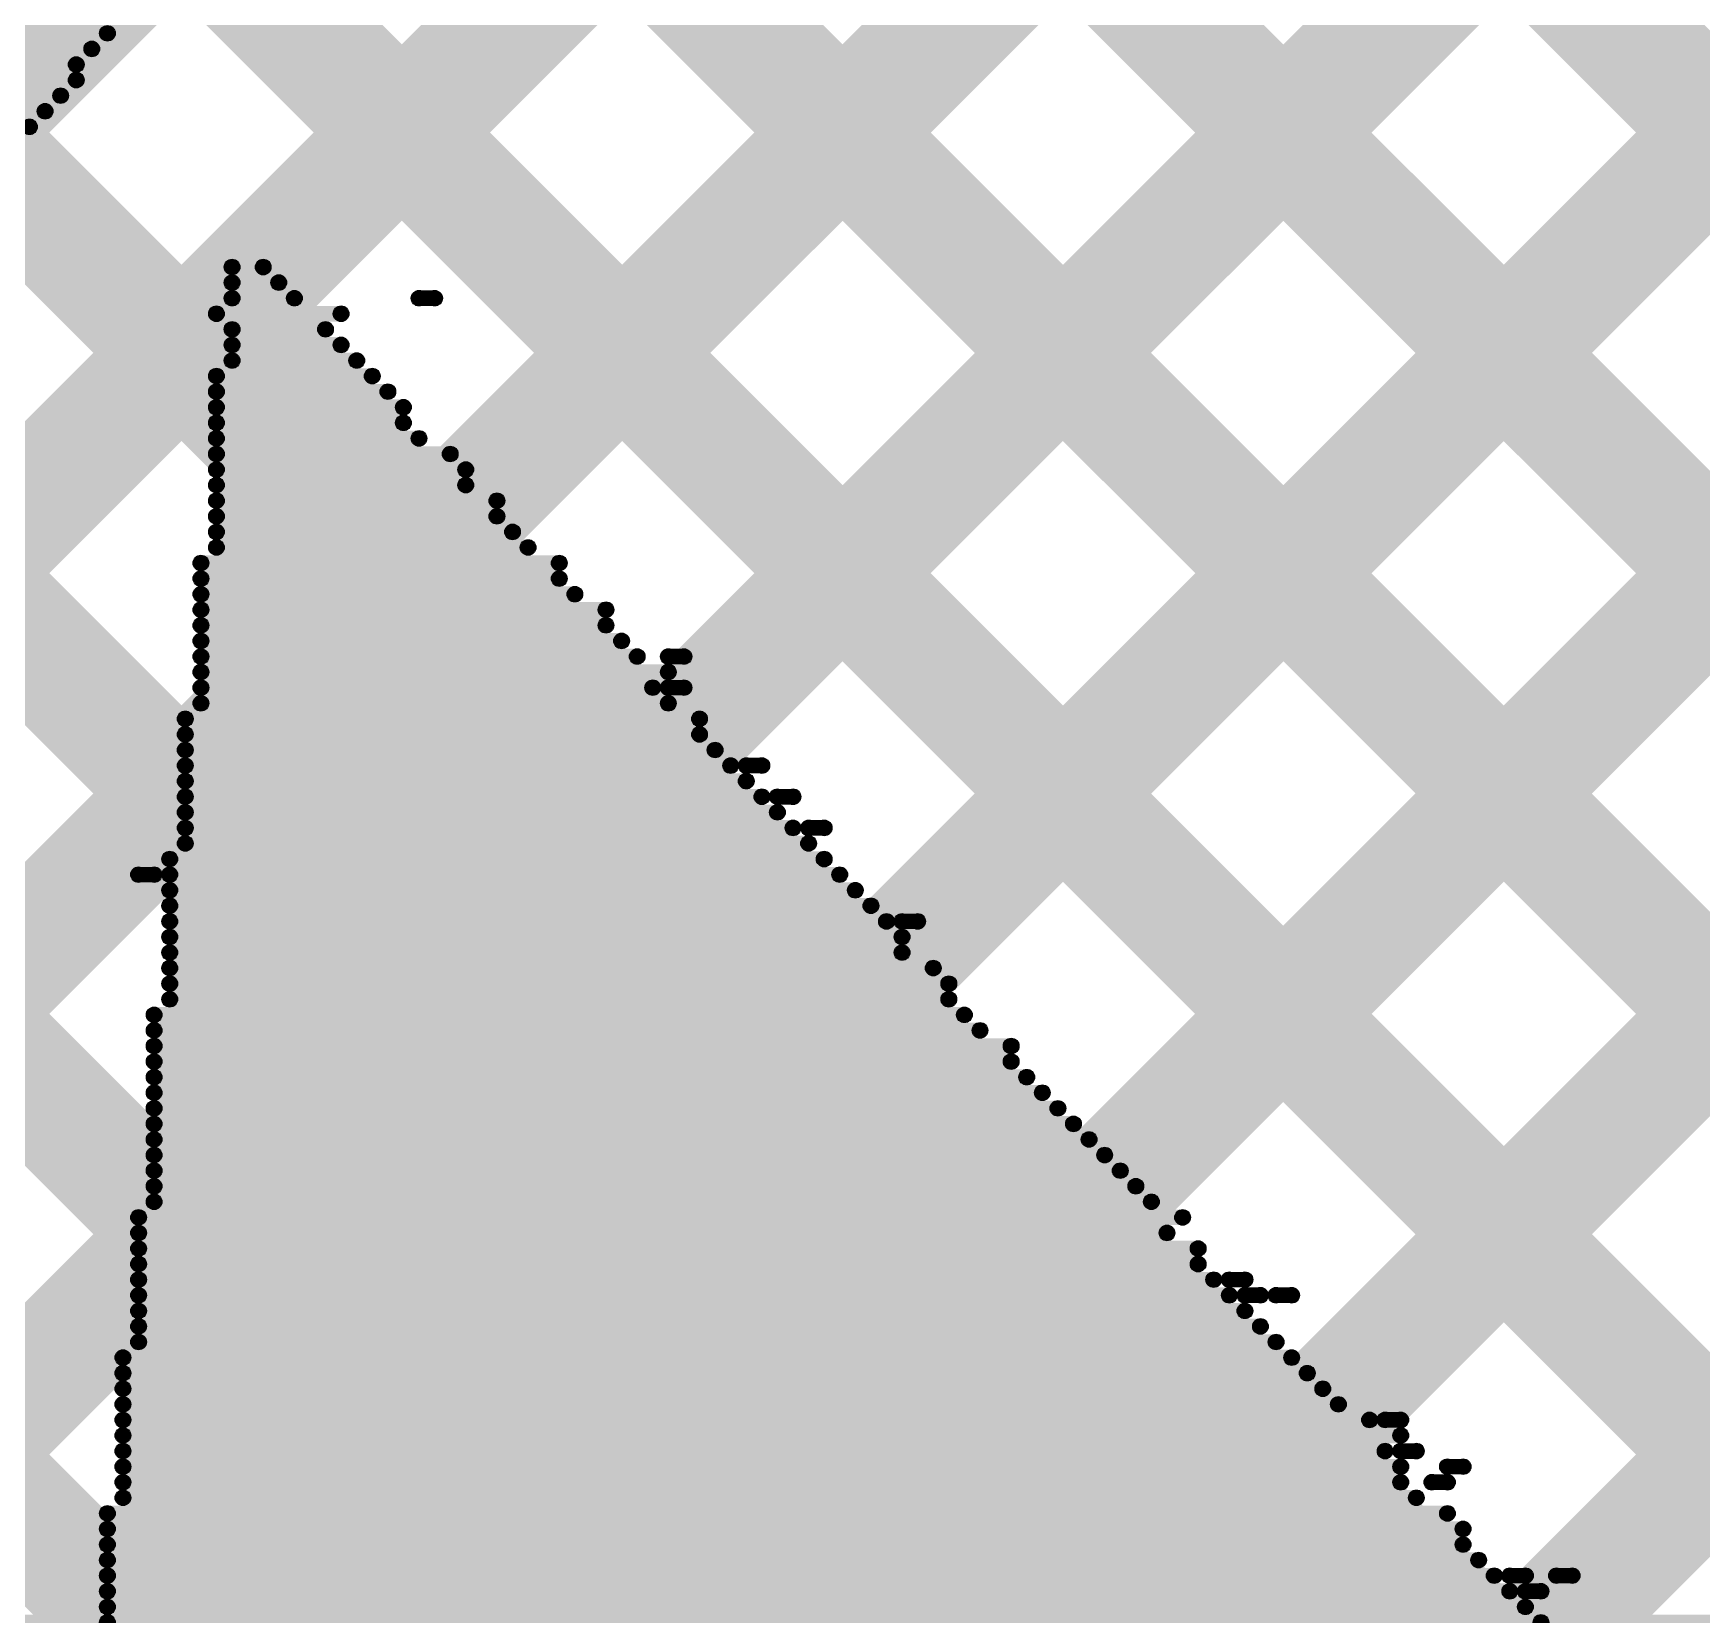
# Model space of a CAD drawing. Header units: millimetres. Extents: x 0 to 5.55, y 0 to 1.02.
# Drawn here: x 3.6632 to 3.7703, y 0.6275 to 0.729 of the extents above; entities that cross this region are included whole.
import ezdxf

# ---------------------------------------------------------------- set-up
doc = ezdxf.new("R2010")
doc.units = ezdxf.units.MM
doc.header["$MEASUREMENT"] = 0
for name, color, linetype in [('BottomLayer', 5, 'Continuous'), ('TopLayer', 1, 'Continuous'), ('TopOverlay', 2, 'Continuous')]:
    doc.layers.add(name, color=color, linetype=linetype)

msp = doc.modelspace()

# ---------------------------------------------------------------- hatches: boundary and pattern name
at = {"layer": 'BottomLayer'}
for points in [[(3.29856, 0.99217), (3.30422, 0.99783), (4.00472, 0.29733), (3.99906, 0.29167)], [(3.32685, 0.99217), (3.33251, 0.99783), (4.03301, 0.29733), (4.02735, 0.29167)], [(3.35513, 0.99217), (3.36079, 0.99783), (4.06129, 0.29733), (4.05563, 0.29167)], [(3.38342, 0.99217), (3.38907, 0.99783), (4.08957, 0.29733), (4.08392, 0.29167)], [(3.4117, 0.99217), (3.41736, 0.99783), (4.11786, 0.29733), (4.1122, 0.29167)], [(3.43452, 0.49288), (3.42886, 0.49854), (3.92815, 0.99783), (3.93381, 0.99217)], [(3.43999, 0.99217), (3.44564, 0.99783), (4.14614, 0.29733), (4.14049, 0.29167)], [(3.46269, 0.49277), (3.45703, 0.49842), (3.95644, 0.99783), (3.9621, 0.99217)], [(3.49097, 0.49277), (3.48532, 0.49842), (3.98472, 0.99783), (3.99038, 0.99217)], [(3.58783, 0.56134), (3.58217, 0.56699), (4.01301, 0.99783), (4.01866, 0.99217)], [(3.61022, 0.55544), (3.60456, 0.5611), (4.04129, 0.99783), (4.04695, 0.99217)], [(3.62612, 0.54306), (3.62046, 0.54872), (4.06958, 0.99783), (4.07523, 0.99217)], [(3.63647, 0.52512), (3.63081, 0.53078), (4.09786, 0.99783), (4.10352, 0.99217)], [(3.63858, 0.49895), (3.63292, 0.5046), (4.12614, 0.99783), (4.1318, 0.99217)], [(3.60744, 0.853), (3.6131, 0.85866), (4.17443, 0.29733), (4.16877, 0.29167)], [(3.63477, 0.85396), (3.64043, 0.85961), (4.20271, 0.29733), (4.19705, 0.29167)]]:
    msp.add_hatch(color=5, dxfattribs=at).paths.add_polyline_path(points)
at = {"layer": 'TopLayer'}
for points in [[(3.29931, 0.35767), (3.29365, 0.36333), (3.92672, 0.9964), (3.93238, 0.99074)], [(3.3, 0.99074), (3.30565, 0.9964), (3.98972, 0.31233), (3.98406, 0.30667)], [(3.3276, 0.35767), (3.32194, 0.36333), (3.95501, 0.9964), (3.96066, 0.99074)], [(3.32828, 0.99074), (3.33394, 0.9964), (4.01801, 0.31233), (4.01235, 0.30667)], [(3.35588, 0.35767), (3.35022, 0.36333), (3.98329, 0.9964), (3.98895, 0.99074)], [(3.35656, 0.99074), (3.36222, 0.9964), (4.04629, 0.31233), (4.04063, 0.30667)], [(3.38485, 0.99074), (3.39051, 0.9964), (4.07457, 0.31233), (4.06892, 0.30667)], [(3.41313, 0.99074), (3.41879, 0.9964), (4.10286, 0.31233), (4.0972, 0.30667)], [(3.44142, 0.99074), (3.44707, 0.9964), (4.13114, 0.31233), (4.12549, 0.30667)], [(3.58783, 0.56134), (3.58217, 0.56699), (4.01157, 0.9964), (4.01723, 0.99074)], [(3.61022, 0.55544), (3.60456, 0.5611), (4.03986, 0.9964), (4.04552, 0.99074)], [(3.62612, 0.54306), (3.62046, 0.54872), (4.06814, 0.9964), (4.0738, 0.99074)], [(3.63647, 0.52512), (3.63081, 0.53078), (4.09643, 0.9964), (4.10208, 0.99074)], [(3.63858, 0.49895), (3.63292, 0.5046), (4.12471, 0.9964), (4.13037, 0.99074)], [(3.60744, 0.853), (3.6131, 0.85866), (4.15943, 0.31233), (4.15377, 0.30667)], [(3.63477, 0.85396), (3.64043, 0.85961), (4.18771, 0.31233), (4.18205, 0.30667)], [(3.315, 0.6025), (3.315, 0.6275), (4.657, 0.6275), (4.657, 0.6025)]]:
    msp.add_hatch(color=1, dxfattribs=at).paths.add_polyline_path(points)
at = {"layer": 'TopOverlay'}
for points in [[(3.641, 0.7285), (3.641, 0.7295), (3.668, 0.7295), (3.668, 0.7285)], [(3.64, 0.7275), (3.64, 0.7285), (3.667, 0.7285), (3.667, 0.7275)], [(3.639, 0.7265), (3.639, 0.7275), (3.666, 0.7275), (3.666, 0.7265)], [(3.639, 0.7255), (3.639, 0.7265), (3.666, 0.7265), (3.666, 0.7255)], [(3.638, 0.7245), (3.638, 0.7255), (3.665, 0.7255), (3.665, 0.7245)], [(3.637, 0.7235), (3.637, 0.7245), (3.664, 0.7245), (3.664, 0.7235)], [(3.676, 0.7135), (3.676, 0.7145), (3.678, 0.7145), (3.678, 0.7135)], [(3.676, 0.7125), (3.676, 0.7135), (3.679, 0.7135), (3.679, 0.7125)], [(3.676, 0.7115), (3.676, 0.7125), (3.68, 0.7125), (3.68, 0.7115)], [(3.688, 0.7115), (3.688, 0.7125), (3.689, 0.7125), (3.689, 0.7115)], [(3.675, 0.7105), (3.675, 0.7115), (3.683, 0.7115), (3.683, 0.7105)], [(3.676, 0.7095), (3.676, 0.7105), (3.682, 0.7105), (3.682, 0.7095)], [(3.676, 0.7085), (3.676, 0.7095), (3.683, 0.7095), (3.683, 0.7085)], [(3.676, 0.7075), (3.676, 0.7085), (3.684, 0.7085), (3.684, 0.7075)], [(3.675, 0.7065), (3.675, 0.7075), (3.685, 0.7075), (3.685, 0.7065)], [(3.675, 0.7055), (3.675, 0.7065), (3.686, 0.7065), (3.686, 0.7055)], [(3.675, 0.7045), (3.675, 0.7055), (3.687, 0.7055), (3.687, 0.7045)], [(3.675, 0.7035), (3.675, 0.7045), (3.687, 0.7045), (3.687, 0.7035)], [(3.675, 0.7025), (3.675, 0.7035), (3.688, 0.7035), (3.688, 0.7025)], [(3.675, 0.7015), (3.675, 0.7025), (3.69, 0.7025), (3.69, 0.7015)], [(3.675, 0.7005), (3.675, 0.7015), (3.691, 0.7015), (3.691, 0.7005)], [(3.675, 0.6995), (3.675, 0.7005), (3.691, 0.7005), (3.691, 0.6995)], [(3.675, 0.6985), (3.675, 0.6995), (3.693, 0.6995), (3.693, 0.6985)], [(3.675, 0.6975), (3.675, 0.6985), (3.693, 0.6985), (3.693, 0.6975)], [(3.675, 0.6965), (3.675, 0.6975), (3.694, 0.6975), (3.694, 0.6965)], [(3.675, 0.6955), (3.675, 0.6965), (3.695, 0.6965), (3.695, 0.6955)], [(3.674, 0.6945), (3.674, 0.6955), (3.697, 0.6955), (3.697, 0.6945)], [(3.674, 0.6935), (3.674, 0.6945), (3.697, 0.6945), (3.697, 0.6935)], [(3.674, 0.6925), (3.674, 0.6935), (3.698, 0.6935), (3.698, 0.6925)], [(3.674, 0.6915), (3.674, 0.6925), (3.7, 0.6925), (3.7, 0.6915)], [(3.674, 0.6905), (3.674, 0.6915), (3.7, 0.6915), (3.7, 0.6905)], [(3.674, 0.6895), (3.674, 0.6905), (3.701, 0.6905), (3.701, 0.6895)], [(3.674, 0.6885), (3.674, 0.6895), (3.702, 0.6895), (3.702, 0.6885)], [(3.704, 0.6885), (3.704, 0.6895), (3.705, 0.6895), (3.705, 0.6885)], [(3.674, 0.6875), (3.674, 0.6885), (3.704, 0.6885), (3.704, 0.6875)], [(3.674, 0.6865), (3.674, 0.6875), (3.703, 0.6875), (3.703, 0.6865)], [(3.704, 0.6865), (3.704, 0.6875), (3.705, 0.6875), (3.705, 0.6865)], [(3.674, 0.6855), (3.674, 0.6865), (3.704, 0.6865), (3.704, 0.6855)], [(3.673, 0.6845), (3.673, 0.6855), (3.706, 0.6855), (3.706, 0.6845)], [(3.673, 0.6835), (3.673, 0.6845), (3.706, 0.6845), (3.706, 0.6835)], [(3.673, 0.6825), (3.673, 0.6835), (3.707, 0.6835), (3.707, 0.6825)], [(3.673, 0.6815), (3.673, 0.6825), (3.708, 0.6825), (3.708, 0.6815)], [(3.709, 0.6815), (3.709, 0.6825), (3.71, 0.6825), (3.71, 0.6815)], [(3.673, 0.6805), (3.673, 0.6815), (3.709, 0.6815), (3.709, 0.6805)], [(3.673, 0.6795), (3.673, 0.6805), (3.71, 0.6805), (3.71, 0.6795)], [(3.711, 0.6795), (3.711, 0.6805), (3.712, 0.6805), (3.712, 0.6795)], [(3.673, 0.6785), (3.673, 0.6795), (3.711, 0.6795), (3.711, 0.6785)], [(3.673, 0.6775), (3.673, 0.6785), (3.712, 0.6785), (3.712, 0.6775)], [(3.713, 0.6775), (3.713, 0.6785), (3.714, 0.6785), (3.714, 0.6775)], [(3.673, 0.6765), (3.673, 0.6775), (3.713, 0.6775), (3.713, 0.6765)], [(3.672, 0.6755), (3.672, 0.6765), (3.714, 0.6765), (3.714, 0.6755)], [(3.67, 0.6745), (3.67, 0.6755), (3.671, 0.6755), (3.671, 0.6745)], [(3.672, 0.6745), (3.672, 0.6755), (3.715, 0.6755), (3.715, 0.6745)], [(3.672, 0.6735), (3.672, 0.6745), (3.716, 0.6745), (3.716, 0.6735)], [(3.672, 0.6725), (3.672, 0.6735), (3.717, 0.6735), (3.717, 0.6725)], [(3.672, 0.6715), (3.672, 0.6725), (3.718, 0.6725), (3.718, 0.6715)], [(3.719, 0.6715), (3.719, 0.6725), (3.72, 0.6725), (3.72, 0.6715)], [(3.672, 0.6705), (3.672, 0.6715), (3.719, 0.6715), (3.719, 0.6705)], [(3.672, 0.6695), (3.672, 0.6705), (3.719, 0.6705), (3.719, 0.6695)], [(3.672, 0.6685), (3.672, 0.6695), (3.721, 0.6695), (3.721, 0.6685)], [(3.672, 0.6675), (3.672, 0.6685), (3.722, 0.6685), (3.722, 0.6675)], [(3.672, 0.6665), (3.672, 0.6675), (3.722, 0.6675), (3.722, 0.6665)], [(3.671, 0.6655), (3.671, 0.6665), (3.723, 0.6665), (3.723, 0.6655)], [(3.671, 0.6645), (3.671, 0.6655), (3.724, 0.6655), (3.724, 0.6645)], [(3.671, 0.6635), (3.671, 0.6645), (3.726, 0.6645), (3.726, 0.6635)], [(3.671, 0.6625), (3.671, 0.6635), (3.726, 0.6635), (3.726, 0.6625)], [(3.671, 0.6615), (3.671, 0.6625), (3.727, 0.6625), (3.727, 0.6615)], [(3.671, 0.6605), (3.671, 0.6615), (3.728, 0.6615), (3.728, 0.6605)], [(3.671, 0.6595), (3.671, 0.6605), (3.729, 0.6605), (3.729, 0.6595)], [(3.671, 0.6585), (3.671, 0.6595), (3.73, 0.6595), (3.73, 0.6585)], [(3.671, 0.6575), (3.671, 0.6585), (3.731, 0.6585), (3.731, 0.6575)], [(3.671, 0.6565), (3.671, 0.6575), (3.732, 0.6575), (3.732, 0.6565)], [(3.671, 0.6555), (3.671, 0.6565), (3.733, 0.6565), (3.733, 0.6555)], [(3.671, 0.6545), (3.671, 0.6555), (3.734, 0.6555), (3.734, 0.6545)], [(3.671, 0.6535), (3.671, 0.6545), (3.735, 0.6545), (3.735, 0.6535)], [(3.67, 0.6525), (3.67, 0.6535), (3.737, 0.6535), (3.737, 0.6525)], [(3.67, 0.6515), (3.67, 0.6525), (3.736, 0.6525), (3.736, 0.6515)], [(3.67, 0.6505), (3.67, 0.6515), (3.738, 0.6515), (3.738, 0.6505)], [(3.67, 0.6495), (3.67, 0.6505), (3.738, 0.6505), (3.738, 0.6495)], [(3.67, 0.6485), (3.67, 0.6495), (3.739, 0.6495), (3.739, 0.6485)], [(3.74, 0.6485), (3.74, 0.6495), (3.741, 0.6495), (3.741, 0.6485)], [(3.67, 0.6475), (3.67, 0.6485), (3.74, 0.6485), (3.74, 0.6475)], [(3.741, 0.6475), (3.741, 0.6485), (3.742, 0.6485), (3.742, 0.6475)], [(3.743, 0.6475), (3.743, 0.6485), (3.744, 0.6485), (3.744, 0.6475)], [(3.67, 0.6465), (3.67, 0.6475), (3.741, 0.6475), (3.741, 0.6465)], [(3.67, 0.6455), (3.67, 0.6465), (3.742, 0.6465), (3.742, 0.6455)], [(3.67, 0.6445), (3.67, 0.6455), (3.743, 0.6455), (3.743, 0.6445)], [(3.669, 0.6435), (3.669, 0.6445), (3.744, 0.6445), (3.744, 0.6435)], [(3.669, 0.6425), (3.669, 0.6435), (3.745, 0.6435), (3.745, 0.6425)], [(3.669, 0.6415), (3.669, 0.6425), (3.746, 0.6425), (3.746, 0.6415)], [(3.669, 0.6405), (3.669, 0.6415), (3.747, 0.6415), (3.747, 0.6405)], [(3.669, 0.6395), (3.669, 0.6405), (3.749, 0.6405), (3.749, 0.6395)], [(3.75, 0.6395), (3.75, 0.6405), (3.751, 0.6405), (3.751, 0.6395)], [(3.669, 0.6385), (3.669, 0.6395), (3.751, 0.6395), (3.751, 0.6385)], [(3.669, 0.6375), (3.669, 0.6385), (3.75, 0.6385), (3.75, 0.6375)], [(3.751, 0.6375), (3.751, 0.6385), (3.752, 0.6385), (3.752, 0.6375)], [(3.669, 0.6365), (3.669, 0.6375), (3.751, 0.6375), (3.751, 0.6365)], [(3.754, 0.6365), (3.754, 0.6375), (3.755, 0.6375), (3.755, 0.6365)], [(3.669, 0.6355), (3.669, 0.6365), (3.751, 0.6365), (3.751, 0.6355)], [(3.753, 0.6355), (3.753, 0.6365), (3.754, 0.6365), (3.754, 0.6355)], [(3.669, 0.6345), (3.669, 0.6355), (3.752, 0.6355), (3.752, 0.6345)], [(3.668, 0.6335), (3.668, 0.6345), (3.754, 0.6345), (3.754, 0.6335)], [(3.668, 0.6325), (3.668, 0.6335), (3.755, 0.6335), (3.755, 0.6325)], [(3.668, 0.6315), (3.668, 0.6325), (3.755, 0.6325), (3.755, 0.6315)], [(3.668, 0.6305), (3.668, 0.6315), (3.756, 0.6315), (3.756, 0.6305)], [(3.668, 0.6295), (3.668, 0.6305), (3.757, 0.6305), (3.757, 0.6295)], [(3.758, 0.6295), (3.758, 0.6305), (3.759, 0.6305), (3.759, 0.6295)], [(3.761, 0.6295), (3.761, 0.6305), (3.762, 0.6305), (3.762, 0.6295)], [(3.668, 0.6285), (3.668, 0.6295), (3.758, 0.6295), (3.758, 0.6285)], [(3.668, 0.6275), (3.668, 0.6285), (3.759, 0.6285), (3.759, 0.6275)], [(3.759, 0.6285), (3.759, 0.6295), (3.76, 0.6295), (3.76, 0.6285)], [(3.668, 0.6265), (3.668, 0.6275), (3.76, 0.6275), (3.76, 0.6265)]]:
    msp.add_hatch(color=2, dxfattribs=at).paths.add_polyline_path(points)
h = msp.add_hatch(color=2, dxfattribs=at)
edge = h.paths.add_edge_path()
edge.add_arc((3.668, 0.729), 0.0005, 0, 360)
h = msp.add_hatch(color=2, dxfattribs=at)
edge = h.paths.add_edge_path()
edge.add_arc((3.667, 0.728), 0.0005, 0, 360)
h = msp.add_hatch(color=2, dxfattribs=at)
edge = h.paths.add_edge_path()
edge.add_arc((3.666, 0.727), 0.0005, 0, 360)
h = msp.add_hatch(color=2, dxfattribs=at)
edge = h.paths.add_edge_path()
edge.add_arc((3.666, 0.726), 0.0005, 0, 360)
h = msp.add_hatch(color=2, dxfattribs=at)
edge = h.paths.add_edge_path()
edge.add_arc((3.665, 0.725), 0.0005, 0, 360)
h = msp.add_hatch(color=2, dxfattribs=at)
edge = h.paths.add_edge_path()
edge.add_arc((3.664, 0.724), 0.0005, 0, 360)
h = msp.add_hatch(color=2, dxfattribs=at)
edge = h.paths.add_edge_path()
edge.add_arc((3.663, 0.723), 0.0005, 0, 360)
h = msp.add_hatch(color=2, dxfattribs=at)
edge = h.paths.add_edge_path()
edge.add_arc((3.676, 0.714), 0.0005, 0, 360)
h = msp.add_hatch(color=2, dxfattribs=at)
edge = h.paths.add_edge_path()
edge.add_arc((3.678, 0.714), 0.0005, 0, 360)
h = msp.add_hatch(color=2, dxfattribs=at)
edge = h.paths.add_edge_path()
edge.add_arc((3.676, 0.713), 0.0005, 0, 360)
h = msp.add_hatch(color=2, dxfattribs=at)
edge = h.paths.add_edge_path()
edge.add_arc((3.679, 0.713), 0.0005, 0, 360)
h = msp.add_hatch(color=2, dxfattribs=at)
edge = h.paths.add_edge_path()
edge.add_arc((3.676, 0.712), 0.0005, 0, 360)
h = msp.add_hatch(color=2, dxfattribs=at)
edge = h.paths.add_edge_path()
edge.add_arc((3.68, 0.712), 0.0005, 0, 360)
h = msp.add_hatch(color=2, dxfattribs=at)
edge = h.paths.add_edge_path()
edge.add_arc((3.688, 0.712), 0.0005, 0, 360)
h = msp.add_hatch(color=2, dxfattribs=at)
edge = h.paths.add_edge_path()
edge.add_arc((3.689, 0.712), 0.0005, 0, 360)
h = msp.add_hatch(color=2, dxfattribs=at)
edge = h.paths.add_edge_path()
edge.add_arc((3.675, 0.711), 0.0005, 0, 360)
h = msp.add_hatch(color=2, dxfattribs=at)
edge = h.paths.add_edge_path()
edge.add_arc((3.683, 0.711), 0.0005, 0, 360)
h = msp.add_hatch(color=2, dxfattribs=at)
edge = h.paths.add_edge_path()
edge.add_arc((3.676, 0.71), 0.0005, 0, 360)
h = msp.add_hatch(color=2, dxfattribs=at)
edge = h.paths.add_edge_path()
edge.add_arc((3.682, 0.71), 0.0005, 0, 360)
h = msp.add_hatch(color=2, dxfattribs=at)
edge = h.paths.add_edge_path()
edge.add_arc((3.676, 0.709), 0.0005, 0, 360)
h = msp.add_hatch(color=2, dxfattribs=at)
edge = h.paths.add_edge_path()
edge.add_arc((3.683, 0.709), 0.0005, 0, 360)
h = msp.add_hatch(color=2, dxfattribs=at)
edge = h.paths.add_edge_path()
edge.add_arc((3.676, 0.708), 0.0005, 0, 360)
h = msp.add_hatch(color=2, dxfattribs=at)
edge = h.paths.add_edge_path()
edge.add_arc((3.684, 0.708), 0.0005, 0, 360)
h = msp.add_hatch(color=2, dxfattribs=at)
edge = h.paths.add_edge_path()
edge.add_arc((3.675, 0.707), 0.0005, 0, 360)
h = msp.add_hatch(color=2, dxfattribs=at)
edge = h.paths.add_edge_path()
edge.add_arc((3.685, 0.707), 0.0005, 0, 360)
h = msp.add_hatch(color=2, dxfattribs=at)
edge = h.paths.add_edge_path()
edge.add_arc((3.675, 0.706), 0.0005, 0, 360)
h = msp.add_hatch(color=2, dxfattribs=at)
edge = h.paths.add_edge_path()
edge.add_arc((3.686, 0.706), 0.0005, 0, 360)
h = msp.add_hatch(color=2, dxfattribs=at)
edge = h.paths.add_edge_path()
edge.add_arc((3.675, 0.705), 0.0005, 0, 360)
h = msp.add_hatch(color=2, dxfattribs=at)
edge = h.paths.add_edge_path()
edge.add_arc((3.675, 0.704), 0.0005, 0, 360)
h = msp.add_hatch(color=2, dxfattribs=at)
edge = h.paths.add_edge_path()
edge.add_arc((3.687, 0.705), 0.0005, 0, 360)
h = msp.add_hatch(color=2, dxfattribs=at)
edge = h.paths.add_edge_path()
edge.add_arc((3.687, 0.704), 0.0005, 0, 360)
h = msp.add_hatch(color=2, dxfattribs=at)
edge = h.paths.add_edge_path()
edge.add_arc((3.675, 0.703), 0.0005, 0, 360)
h = msp.add_hatch(color=2, dxfattribs=at)
edge = h.paths.add_edge_path()
edge.add_arc((3.688, 0.703), 0.0005, 0, 360)
h = msp.add_hatch(color=2, dxfattribs=at)
edge = h.paths.add_edge_path()
edge.add_arc((3.675, 0.702), 0.0005, 0, 360)
h = msp.add_hatch(color=2, dxfattribs=at)
edge = h.paths.add_edge_path()
edge.add_arc((3.69, 0.702), 0.0005, 0, 360)
h = msp.add_hatch(color=2, dxfattribs=at)
edge = h.paths.add_edge_path()
edge.add_arc((3.675, 0.701), 0.0005, 0, 360)
h = msp.add_hatch(color=2, dxfattribs=at)
edge = h.paths.add_edge_path()
edge.add_arc((3.691, 0.701), 0.0005, 0, 360)
h = msp.add_hatch(color=2, dxfattribs=at)
edge = h.paths.add_edge_path()
edge.add_arc((3.675, 0.7), 0.0005, 0, 360)
h = msp.add_hatch(color=2, dxfattribs=at)
edge = h.paths.add_edge_path()
edge.add_arc((3.691, 0.7), 0.0005, 0, 360)
h = msp.add_hatch(color=2, dxfattribs=at)
edge = h.paths.add_edge_path()
edge.add_arc((3.675, 0.699), 0.0005, 0, 360)
h = msp.add_hatch(color=2, dxfattribs=at)
edge = h.paths.add_edge_path()
edge.add_arc((3.693, 0.699), 0.0005, 0, 360)
h = msp.add_hatch(color=2, dxfattribs=at)
edge = h.paths.add_edge_path()
edge.add_arc((3.675, 0.698), 0.0005, 0, 360)
h = msp.add_hatch(color=2, dxfattribs=at)
edge = h.paths.add_edge_path()
edge.add_arc((3.693, 0.698), 0.0005, 0, 360)
h = msp.add_hatch(color=2, dxfattribs=at)
edge = h.paths.add_edge_path()
edge.add_arc((3.675, 0.697), 0.0005, 0, 360)
h = msp.add_hatch(color=2, dxfattribs=at)
edge = h.paths.add_edge_path()
edge.add_arc((3.694, 0.697), 0.0005, 0, 360)
h = msp.add_hatch(color=2, dxfattribs=at)
edge = h.paths.add_edge_path()
edge.add_arc((3.675, 0.696), 0.0005, 0, 360)
h = msp.add_hatch(color=2, dxfattribs=at)
edge = h.paths.add_edge_path()
edge.add_arc((3.695, 0.696), 0.0005, 0, 360)
h = msp.add_hatch(color=2, dxfattribs=at)
edge = h.paths.add_edge_path()
edge.add_arc((3.674, 0.695), 0.0005, 0, 360)
h = msp.add_hatch(color=2, dxfattribs=at)
edge = h.paths.add_edge_path()
edge.add_arc((3.697, 0.695), 0.0005, 0, 360)
h = msp.add_hatch(color=2, dxfattribs=at)
edge = h.paths.add_edge_path()
edge.add_arc((3.674, 0.694), 0.0005, 0, 360)
h = msp.add_hatch(color=2, dxfattribs=at)
edge = h.paths.add_edge_path()
edge.add_arc((3.697, 0.694), 0.0005, 0, 360)
h = msp.add_hatch(color=2, dxfattribs=at)
edge = h.paths.add_edge_path()
edge.add_arc((3.674, 0.693), 0.0005, 0, 360)
h = msp.add_hatch(color=2, dxfattribs=at)
edge = h.paths.add_edge_path()
edge.add_arc((3.698, 0.693), 0.0005, 0, 360)
h = msp.add_hatch(color=2, dxfattribs=at)
edge = h.paths.add_edge_path()
edge.add_arc((3.674, 0.692), 0.0005, 0, 360)
h = msp.add_hatch(color=2, dxfattribs=at)
edge = h.paths.add_edge_path()
edge.add_arc((3.7, 0.692), 0.0005, 0, 360)
h = msp.add_hatch(color=2, dxfattribs=at)
edge = h.paths.add_edge_path()
edge.add_arc((3.674, 0.691), 0.0005, 0, 360)
h = msp.add_hatch(color=2, dxfattribs=at)
edge = h.paths.add_edge_path()
edge.add_arc((3.7, 0.691), 0.0005, 0, 360)
h = msp.add_hatch(color=2, dxfattribs=at)
edge = h.paths.add_edge_path()
edge.add_arc((3.674, 0.69), 0.0005, 0, 360)
h = msp.add_hatch(color=2, dxfattribs=at)
edge = h.paths.add_edge_path()
edge.add_arc((3.674, 0.689), 0.0005, 0, 360)
h = msp.add_hatch(color=2, dxfattribs=at)
edge = h.paths.add_edge_path()
edge.add_arc((3.701, 0.69), 0.0005, 0, 360)
h = msp.add_hatch(color=2, dxfattribs=at)
edge = h.paths.add_edge_path()
edge.add_arc((3.702, 0.689), 0.0005, 0, 360)
h = msp.add_hatch(color=2, dxfattribs=at)
edge = h.paths.add_edge_path()
edge.add_arc((3.704, 0.689), 0.0005, 0, 360)
h = msp.add_hatch(color=2, dxfattribs=at)
edge = h.paths.add_edge_path()
edge.add_arc((3.705, 0.689), 0.0005, 0, 360)
h = msp.add_hatch(color=2, dxfattribs=at)
edge = h.paths.add_edge_path()
edge.add_arc((3.674, 0.688), 0.0005, 0, 360)
h = msp.add_hatch(color=2, dxfattribs=at)
edge = h.paths.add_edge_path()
edge.add_arc((3.704, 0.688), 0.0005, 0, 360)
h = msp.add_hatch(color=2, dxfattribs=at)
edge = h.paths.add_edge_path()
edge.add_arc((3.674, 0.687), 0.0005, 0, 360)
h = msp.add_hatch(color=2, dxfattribs=at)
edge = h.paths.add_edge_path()
edge.add_arc((3.703, 0.687), 0.0005, 0, 360)
h = msp.add_hatch(color=2, dxfattribs=at)
edge = h.paths.add_edge_path()
edge.add_arc((3.704, 0.687), 0.0005, 0, 360)
h = msp.add_hatch(color=2, dxfattribs=at)
edge = h.paths.add_edge_path()
edge.add_arc((3.705, 0.687), 0.0005, 0, 360)
h = msp.add_hatch(color=2, dxfattribs=at)
edge = h.paths.add_edge_path()
edge.add_arc((3.674, 0.686), 0.0005, 0, 360)
h = msp.add_hatch(color=2, dxfattribs=at)
edge = h.paths.add_edge_path()
edge.add_arc((3.704, 0.686), 0.0005, 0, 360)
h = msp.add_hatch(color=2, dxfattribs=at)
edge = h.paths.add_edge_path()
edge.add_arc((3.673, 0.685), 0.0005, 0, 360)
h = msp.add_hatch(color=2, dxfattribs=at)
edge = h.paths.add_edge_path()
edge.add_arc((3.706, 0.685), 0.0005, 0, 360)
h = msp.add_hatch(color=2, dxfattribs=at)
edge = h.paths.add_edge_path()
edge.add_arc((3.673, 0.684), 0.0005, 0, 360)
h = msp.add_hatch(color=2, dxfattribs=at)
edge = h.paths.add_edge_path()
edge.add_arc((3.706, 0.684), 0.0005, 0, 360)
h = msp.add_hatch(color=2, dxfattribs=at)
edge = h.paths.add_edge_path()
edge.add_arc((3.673, 0.683), 0.0005, 0, 360)
h = msp.add_hatch(color=2, dxfattribs=at)
edge = h.paths.add_edge_path()
edge.add_arc((3.707, 0.683), 0.0005, 0, 360)
h = msp.add_hatch(color=2, dxfattribs=at)
edge = h.paths.add_edge_path()
edge.add_arc((3.673, 0.682), 0.0005, 0, 360)
h = msp.add_hatch(color=2, dxfattribs=at)
edge = h.paths.add_edge_path()
edge.add_arc((3.708, 0.682), 0.0005, 0, 360)
h = msp.add_hatch(color=2, dxfattribs=at)
edge = h.paths.add_edge_path()
edge.add_arc((3.709, 0.682), 0.0005, 0, 360)
h = msp.add_hatch(color=2, dxfattribs=at)
edge = h.paths.add_edge_path()
edge.add_arc((3.71, 0.682), 0.0005, 0, 360)
h = msp.add_hatch(color=2, dxfattribs=at)
edge = h.paths.add_edge_path()
edge.add_arc((3.673, 0.681), 0.0005, 0, 360)
h = msp.add_hatch(color=2, dxfattribs=at)
edge = h.paths.add_edge_path()
edge.add_arc((3.709, 0.681), 0.0005, 0, 360)
h = msp.add_hatch(color=2, dxfattribs=at)
edge = h.paths.add_edge_path()
edge.add_arc((3.673, 0.68), 0.0005, 0, 360)
h = msp.add_hatch(color=2, dxfattribs=at)
edge = h.paths.add_edge_path()
edge.add_arc((3.71, 0.68), 0.0005, 0, 360)
h = msp.add_hatch(color=2, dxfattribs=at)
edge = h.paths.add_edge_path()
edge.add_arc((3.711, 0.68), 0.0005, 0, 360)
h = msp.add_hatch(color=2, dxfattribs=at)
edge = h.paths.add_edge_path()
edge.add_arc((3.712, 0.68), 0.0005, 0, 360)
h = msp.add_hatch(color=2, dxfattribs=at)
edge = h.paths.add_edge_path()
edge.add_arc((3.673, 0.679), 0.0005, 0, 360)
h = msp.add_hatch(color=2, dxfattribs=at)
edge = h.paths.add_edge_path()
edge.add_arc((3.711, 0.679), 0.0005, 0, 360)
h = msp.add_hatch(color=2, dxfattribs=at)
edge = h.paths.add_edge_path()
edge.add_arc((3.673, 0.678), 0.0005, 0, 360)
h = msp.add_hatch(color=2, dxfattribs=at)
edge = h.paths.add_edge_path()
edge.add_arc((3.712, 0.678), 0.0005, 0, 360)
h = msp.add_hatch(color=2, dxfattribs=at)
edge = h.paths.add_edge_path()
edge.add_arc((3.713, 0.678), 0.0005, 0, 360)
h = msp.add_hatch(color=2, dxfattribs=at)
edge = h.paths.add_edge_path()
edge.add_arc((3.714, 0.678), 0.0005, 0, 360)
h = msp.add_hatch(color=2, dxfattribs=at)
edge = h.paths.add_edge_path()
edge.add_arc((3.673, 0.677), 0.0005, 0, 360)
h = msp.add_hatch(color=2, dxfattribs=at)
edge = h.paths.add_edge_path()
edge.add_arc((3.713, 0.677), 0.0005, 0, 360)
h = msp.add_hatch(color=2, dxfattribs=at)
edge = h.paths.add_edge_path()
edge.add_arc((3.672, 0.676), 0.0005, 0, 360)
h = msp.add_hatch(color=2, dxfattribs=at)
edge = h.paths.add_edge_path()
edge.add_arc((3.714, 0.676), 0.0005, 0, 360)
h = msp.add_hatch(color=2, dxfattribs=at)
edge = h.paths.add_edge_path()
edge.add_arc((3.67, 0.675), 0.0005, 0, 360)
h = msp.add_hatch(color=2, dxfattribs=at)
edge = h.paths.add_edge_path()
edge.add_arc((3.671, 0.675), 0.0005, 0, 360)
h = msp.add_hatch(color=2, dxfattribs=at)
edge = h.paths.add_edge_path()
edge.add_arc((3.672, 0.675), 0.0005, 0, 360)
h = msp.add_hatch(color=2, dxfattribs=at)
edge = h.paths.add_edge_path()
edge.add_arc((3.672, 0.674), 0.0005, 0, 360)
h = msp.add_hatch(color=2, dxfattribs=at)
edge = h.paths.add_edge_path()
edge.add_arc((3.715, 0.675), 0.0005, 0, 360)
h = msp.add_hatch(color=2, dxfattribs=at)
edge = h.paths.add_edge_path()
edge.add_arc((3.716, 0.674), 0.0005, 0, 360)
h = msp.add_hatch(color=2, dxfattribs=at)
edge = h.paths.add_edge_path()
edge.add_arc((3.672, 0.673), 0.0005, 0, 360)
h = msp.add_hatch(color=2, dxfattribs=at)
edge = h.paths.add_edge_path()
edge.add_arc((3.717, 0.673), 0.0005, 0, 360)
h = msp.add_hatch(color=2, dxfattribs=at)
edge = h.paths.add_edge_path()
edge.add_arc((3.672, 0.672), 0.0005, 0, 360)
h = msp.add_hatch(color=2, dxfattribs=at)
edge = h.paths.add_edge_path()
edge.add_arc((3.718, 0.672), 0.0005, 0, 360)
h = msp.add_hatch(color=2, dxfattribs=at)
edge = h.paths.add_edge_path()
edge.add_arc((3.719, 0.672), 0.0005, 0, 360)
h = msp.add_hatch(color=2, dxfattribs=at)
edge = h.paths.add_edge_path()
edge.add_arc((3.72, 0.672), 0.0005, 0, 360)
h = msp.add_hatch(color=2, dxfattribs=at)
edge = h.paths.add_edge_path()
edge.add_arc((3.672, 0.671), 0.0005, 0, 360)
h = msp.add_hatch(color=2, dxfattribs=at)
edge = h.paths.add_edge_path()
edge.add_arc((3.719, 0.671), 0.0005, 0, 360)
h = msp.add_hatch(color=2, dxfattribs=at)
edge = h.paths.add_edge_path()
edge.add_arc((3.672, 0.67), 0.0005, 0, 360)
h = msp.add_hatch(color=2, dxfattribs=at)
edge = h.paths.add_edge_path()
edge.add_arc((3.719, 0.67), 0.0005, 0, 360)
h = msp.add_hatch(color=2, dxfattribs=at)
edge = h.paths.add_edge_path()
edge.add_arc((3.672, 0.669), 0.0005, 0, 360)
h = msp.add_hatch(color=2, dxfattribs=at)
edge = h.paths.add_edge_path()
edge.add_arc((3.721, 0.669), 0.0005, 0, 360)
h = msp.add_hatch(color=2, dxfattribs=at)
edge = h.paths.add_edge_path()
edge.add_arc((3.672, 0.668), 0.0005, 0, 360)
h = msp.add_hatch(color=2, dxfattribs=at)
edge = h.paths.add_edge_path()
edge.add_arc((3.722, 0.668), 0.0005, 0, 360)
h = msp.add_hatch(color=2, dxfattribs=at)
edge = h.paths.add_edge_path()
edge.add_arc((3.672, 0.667), 0.0005, 0, 360)
h = msp.add_hatch(color=2, dxfattribs=at)
edge = h.paths.add_edge_path()
edge.add_arc((3.722, 0.667), 0.0005, 0, 360)
h = msp.add_hatch(color=2, dxfattribs=at)
edge = h.paths.add_edge_path()
edge.add_arc((3.671, 0.666), 0.0005, 0, 360)
h = msp.add_hatch(color=2, dxfattribs=at)
edge = h.paths.add_edge_path()
edge.add_arc((3.723, 0.666), 0.0005, 0, 360)
h = msp.add_hatch(color=2, dxfattribs=at)
edge = h.paths.add_edge_path()
edge.add_arc((3.671, 0.665), 0.0005, 0, 360)
h = msp.add_hatch(color=2, dxfattribs=at)
edge = h.paths.add_edge_path()
edge.add_arc((3.724, 0.665), 0.0005, 0, 360)
h = msp.add_hatch(color=2, dxfattribs=at)
edge = h.paths.add_edge_path()
edge.add_arc((3.671, 0.664), 0.0005, 0, 360)
h = msp.add_hatch(color=2, dxfattribs=at)
edge = h.paths.add_edge_path()
edge.add_arc((3.726, 0.664), 0.0005, 0, 360)
h = msp.add_hatch(color=2, dxfattribs=at)
edge = h.paths.add_edge_path()
edge.add_arc((3.671, 0.663), 0.0005, 0, 360)
h = msp.add_hatch(color=2, dxfattribs=at)
edge = h.paths.add_edge_path()
edge.add_arc((3.726, 0.663), 0.0005, 0, 360)
h = msp.add_hatch(color=2, dxfattribs=at)
edge = h.paths.add_edge_path()
edge.add_arc((3.671, 0.662), 0.0005, 0, 360)
h = msp.add_hatch(color=2, dxfattribs=at)
edge = h.paths.add_edge_path()
edge.add_arc((3.727, 0.662), 0.0005, 0, 360)
h = msp.add_hatch(color=2, dxfattribs=at)
edge = h.paths.add_edge_path()
edge.add_arc((3.671, 0.661), 0.0005, 0, 360)
h = msp.add_hatch(color=2, dxfattribs=at)
edge = h.paths.add_edge_path()
edge.add_arc((3.728, 0.661), 0.0005, 0, 360)
h = msp.add_hatch(color=2, dxfattribs=at)
edge = h.paths.add_edge_path()
edge.add_arc((3.671, 0.66), 0.0005, 0, 360)
h = msp.add_hatch(color=2, dxfattribs=at)
edge = h.paths.add_edge_path()
edge.add_arc((3.671, 0.659), 0.0005, 0, 360)
h = msp.add_hatch(color=2, dxfattribs=at)
edge = h.paths.add_edge_path()
edge.add_arc((3.729, 0.66), 0.0005, 0, 360)
h = msp.add_hatch(color=2, dxfattribs=at)
edge = h.paths.add_edge_path()
edge.add_arc((3.73, 0.659), 0.0005, 0, 360)
h = msp.add_hatch(color=2, dxfattribs=at)
edge = h.paths.add_edge_path()
edge.add_arc((3.671, 0.658), 0.0005, 0, 360)
h = msp.add_hatch(color=2, dxfattribs=at)
edge = h.paths.add_edge_path()
edge.add_arc((3.731, 0.658), 0.0005, 0, 360)
h = msp.add_hatch(color=2, dxfattribs=at)
edge = h.paths.add_edge_path()
edge.add_arc((3.671, 0.657), 0.0005, 0, 360)
h = msp.add_hatch(color=2, dxfattribs=at)
edge = h.paths.add_edge_path()
edge.add_arc((3.732, 0.657), 0.0005, 0, 360)
h = msp.add_hatch(color=2, dxfattribs=at)
edge = h.paths.add_edge_path()
edge.add_arc((3.671, 0.656), 0.0005, 0, 360)
h = msp.add_hatch(color=2, dxfattribs=at)
edge = h.paths.add_edge_path()
edge.add_arc((3.733, 0.656), 0.0005, 0, 360)
h = msp.add_hatch(color=2, dxfattribs=at)
edge = h.paths.add_edge_path()
edge.add_arc((3.671, 0.655), 0.0005, 0, 360)
h = msp.add_hatch(color=2, dxfattribs=at)
edge = h.paths.add_edge_path()
edge.add_arc((3.734, 0.655), 0.0005, 0, 360)
h = msp.add_hatch(color=2, dxfattribs=at)
edge = h.paths.add_edge_path()
edge.add_arc((3.671, 0.654), 0.0005, 0, 360)
h = msp.add_hatch(color=2, dxfattribs=at)
edge = h.paths.add_edge_path()
edge.add_arc((3.735, 0.654), 0.0005, 0, 360)
h = msp.add_hatch(color=2, dxfattribs=at)
edge = h.paths.add_edge_path()
edge.add_arc((3.67, 0.653), 0.0005, 0, 360)
h = msp.add_hatch(color=2, dxfattribs=at)
edge = h.paths.add_edge_path()
edge.add_arc((3.737, 0.653), 0.0005, 0, 360)
h = msp.add_hatch(color=2, dxfattribs=at)
edge = h.paths.add_edge_path()
edge.add_arc((3.67, 0.652), 0.0005, 0, 360)
h = msp.add_hatch(color=2, dxfattribs=at)
edge = h.paths.add_edge_path()
edge.add_arc((3.736, 0.652), 0.0005, 0, 360)
h = msp.add_hatch(color=2, dxfattribs=at)
edge = h.paths.add_edge_path()
edge.add_arc((3.67, 0.651), 0.0005, 0, 360)
h = msp.add_hatch(color=2, dxfattribs=at)
edge = h.paths.add_edge_path()
edge.add_arc((3.738, 0.651), 0.0005, 0, 360)
h = msp.add_hatch(color=2, dxfattribs=at)
edge = h.paths.add_edge_path()
edge.add_arc((3.67, 0.65), 0.0005, 0, 360)
h = msp.add_hatch(color=2, dxfattribs=at)
edge = h.paths.add_edge_path()
edge.add_arc((3.738, 0.65), 0.0005, 0, 360)
h = msp.add_hatch(color=2, dxfattribs=at)
edge = h.paths.add_edge_path()
edge.add_arc((3.67, 0.649), 0.0005, 0, 360)
h = msp.add_hatch(color=2, dxfattribs=at)
edge = h.paths.add_edge_path()
edge.add_arc((3.739, 0.649), 0.0005, 0, 360)
h = msp.add_hatch(color=2, dxfattribs=at)
edge = h.paths.add_edge_path()
edge.add_arc((3.74, 0.649), 0.0005, 0, 360)
h = msp.add_hatch(color=2, dxfattribs=at)
edge = h.paths.add_edge_path()
edge.add_arc((3.741, 0.649), 0.0005, 0, 360)
h = msp.add_hatch(color=2, dxfattribs=at)
edge = h.paths.add_edge_path()
edge.add_arc((3.67, 0.648), 0.0005, 0, 360)
h = msp.add_hatch(color=2, dxfattribs=at)
edge = h.paths.add_edge_path()
edge.add_arc((3.74, 0.648), 0.0005, 0, 360)
h = msp.add_hatch(color=2, dxfattribs=at)
edge = h.paths.add_edge_path()
edge.add_arc((3.741, 0.648), 0.0005, 0, 360)
h = msp.add_hatch(color=2, dxfattribs=at)
edge = h.paths.add_edge_path()
edge.add_arc((3.742, 0.648), 0.0005, 0, 360)
h = msp.add_hatch(color=2, dxfattribs=at)
edge = h.paths.add_edge_path()
edge.add_arc((3.743, 0.648), 0.0005, 0, 360)
h = msp.add_hatch(color=2, dxfattribs=at)
edge = h.paths.add_edge_path()
edge.add_arc((3.744, 0.648), 0.0005, 0, 360)
h = msp.add_hatch(color=2, dxfattribs=at)
edge = h.paths.add_edge_path()
edge.add_arc((3.67, 0.647), 0.0005, 0, 360)
h = msp.add_hatch(color=2, dxfattribs=at)
edge = h.paths.add_edge_path()
edge.add_arc((3.741, 0.647), 0.0005, 0, 360)
h = msp.add_hatch(color=2, dxfattribs=at)
edge = h.paths.add_edge_path()
edge.add_arc((3.67, 0.646), 0.0005, 0, 360)
h = msp.add_hatch(color=2, dxfattribs=at)
edge = h.paths.add_edge_path()
edge.add_arc((3.742, 0.646), 0.0005, 0, 360)
h = msp.add_hatch(color=2, dxfattribs=at)
edge = h.paths.add_edge_path()
edge.add_arc((3.67, 0.645), 0.0005, 0, 360)
h = msp.add_hatch(color=2, dxfattribs=at)
edge = h.paths.add_edge_path()
edge.add_arc((3.743, 0.645), 0.0005, 0, 360)
h = msp.add_hatch(color=2, dxfattribs=at)
edge = h.paths.add_edge_path()
edge.add_arc((3.669, 0.644), 0.0005, 0, 360)
h = msp.add_hatch(color=2, dxfattribs=at)
edge = h.paths.add_edge_path()
edge.add_arc((3.669, 0.643), 0.0005, 0, 360)
h = msp.add_hatch(color=2, dxfattribs=at)
edge = h.paths.add_edge_path()
edge.add_arc((3.744, 0.644), 0.0005, 0, 360)
h = msp.add_hatch(color=2, dxfattribs=at)
edge = h.paths.add_edge_path()
edge.add_arc((3.745, 0.643), 0.0005, 0, 360)
h = msp.add_hatch(color=2, dxfattribs=at)
edge = h.paths.add_edge_path()
edge.add_arc((3.669, 0.642), 0.0005, 0, 360)
h = msp.add_hatch(color=2, dxfattribs=at)
edge = h.paths.add_edge_path()
edge.add_arc((3.746, 0.642), 0.0005, 0, 360)
h = msp.add_hatch(color=2, dxfattribs=at)
edge = h.paths.add_edge_path()
edge.add_arc((3.669, 0.641), 0.0005, 0, 360)
h = msp.add_hatch(color=2, dxfattribs=at)
edge = h.paths.add_edge_path()
edge.add_arc((3.747, 0.641), 0.0005, 0, 360)
h = msp.add_hatch(color=2, dxfattribs=at)
edge = h.paths.add_edge_path()
edge.add_arc((3.669, 0.64), 0.0005, 0, 360)
h = msp.add_hatch(color=2, dxfattribs=at)
edge = h.paths.add_edge_path()
edge.add_arc((3.749, 0.64), 0.0005, 0, 360)
h = msp.add_hatch(color=2, dxfattribs=at)
edge = h.paths.add_edge_path()
edge.add_arc((3.75, 0.64), 0.0005, 0, 360)
h = msp.add_hatch(color=2, dxfattribs=at)
edge = h.paths.add_edge_path()
edge.add_arc((3.751, 0.64), 0.0005, 0, 360)
h = msp.add_hatch(color=2, dxfattribs=at)
edge = h.paths.add_edge_path()
edge.add_arc((3.669, 0.639), 0.0005, 0, 360)
h = msp.add_hatch(color=2, dxfattribs=at)
edge = h.paths.add_edge_path()
edge.add_arc((3.751, 0.639), 0.0005, 0, 360)
h = msp.add_hatch(color=2, dxfattribs=at)
edge = h.paths.add_edge_path()
edge.add_arc((3.669, 0.638), 0.0005, 0, 360)
h = msp.add_hatch(color=2, dxfattribs=at)
edge = h.paths.add_edge_path()
edge.add_arc((3.75, 0.638), 0.0005, 0, 360)
h = msp.add_hatch(color=2, dxfattribs=at)
edge = h.paths.add_edge_path()
edge.add_arc((3.751, 0.638), 0.0005, 0, 360)
h = msp.add_hatch(color=2, dxfattribs=at)
edge = h.paths.add_edge_path()
edge.add_arc((3.752, 0.638), 0.0005, 0, 360)
h = msp.add_hatch(color=2, dxfattribs=at)
edge = h.paths.add_edge_path()
edge.add_arc((3.669, 0.637), 0.0005, 0, 360)
h = msp.add_hatch(color=2, dxfattribs=at)
edge = h.paths.add_edge_path()
edge.add_arc((3.751, 0.637), 0.0005, 0, 360)
h = msp.add_hatch(color=2, dxfattribs=at)
edge = h.paths.add_edge_path()
edge.add_arc((3.754, 0.637), 0.0005, 0, 360)
h = msp.add_hatch(color=2, dxfattribs=at)
edge = h.paths.add_edge_path()
edge.add_arc((3.755, 0.637), 0.0005, 0, 360)
h = msp.add_hatch(color=2, dxfattribs=at)
edge = h.paths.add_edge_path()
edge.add_arc((3.669, 0.636), 0.0005, 0, 360)
h = msp.add_hatch(color=2, dxfattribs=at)
edge = h.paths.add_edge_path()
edge.add_arc((3.751, 0.636), 0.0005, 0, 360)
h = msp.add_hatch(color=2, dxfattribs=at)
edge = h.paths.add_edge_path()
edge.add_arc((3.753, 0.636), 0.0005, 0, 360)
h = msp.add_hatch(color=2, dxfattribs=at)
edge = h.paths.add_edge_path()
edge.add_arc((3.754, 0.636), 0.0005, 0, 360)
h = msp.add_hatch(color=2, dxfattribs=at)
edge = h.paths.add_edge_path()
edge.add_arc((3.669, 0.635), 0.0005, 0, 360)
h = msp.add_hatch(color=2, dxfattribs=at)
edge = h.paths.add_edge_path()
edge.add_arc((3.752, 0.635), 0.0005, 0, 360)
h = msp.add_hatch(color=2, dxfattribs=at)
edge = h.paths.add_edge_path()
edge.add_arc((3.668, 0.634), 0.0005, 0, 360)
h = msp.add_hatch(color=2, dxfattribs=at)
edge = h.paths.add_edge_path()
edge.add_arc((3.754, 0.634), 0.0005, 0, 360)
h = msp.add_hatch(color=2, dxfattribs=at)
edge = h.paths.add_edge_path()
edge.add_arc((3.668, 0.633), 0.0005, 0, 360)
h = msp.add_hatch(color=2, dxfattribs=at)
edge = h.paths.add_edge_path()
edge.add_arc((3.755, 0.633), 0.0005, 0, 360)
h = msp.add_hatch(color=2, dxfattribs=at)
edge = h.paths.add_edge_path()
edge.add_arc((3.668, 0.632), 0.0005, 0, 360)
h = msp.add_hatch(color=2, dxfattribs=at)
edge = h.paths.add_edge_path()
edge.add_arc((3.755, 0.632), 0.0005, 0, 360)
h = msp.add_hatch(color=2, dxfattribs=at)
edge = h.paths.add_edge_path()
edge.add_arc((3.668, 0.631), 0.0005, 0, 360)
h = msp.add_hatch(color=2, dxfattribs=at)
edge = h.paths.add_edge_path()
edge.add_arc((3.756, 0.631), 0.0005, 0, 360)
h = msp.add_hatch(color=2, dxfattribs=at)
edge = h.paths.add_edge_path()
edge.add_arc((3.668, 0.63), 0.0005, 0, 360)
h = msp.add_hatch(color=2, dxfattribs=at)
edge = h.paths.add_edge_path()
edge.add_arc((3.757, 0.63), 0.0005, 0, 360)
h = msp.add_hatch(color=2, dxfattribs=at)
edge = h.paths.add_edge_path()
edge.add_arc((3.758, 0.63), 0.0005, 0, 360)
h = msp.add_hatch(color=2, dxfattribs=at)
edge = h.paths.add_edge_path()
edge.add_arc((3.759, 0.63), 0.0005, 0, 360)
h = msp.add_hatch(color=2, dxfattribs=at)
edge = h.paths.add_edge_path()
edge.add_arc((3.761, 0.63), 0.0005, 0, 360)
h = msp.add_hatch(color=2, dxfattribs=at)
edge = h.paths.add_edge_path()
edge.add_arc((3.762, 0.63), 0.0005, 0, 360)
h = msp.add_hatch(color=2, dxfattribs=at)
edge = h.paths.add_edge_path()
edge.add_arc((3.668, 0.629), 0.0005, 0, 360)
h = msp.add_hatch(color=2, dxfattribs=at)
edge = h.paths.add_edge_path()
edge.add_arc((3.668, 0.628), 0.0005, 0, 360)
h = msp.add_hatch(color=2, dxfattribs=at)
edge = h.paths.add_edge_path()
edge.add_arc((3.758, 0.629), 0.0005, 0, 360)
h = msp.add_hatch(color=2, dxfattribs=at)
edge = h.paths.add_edge_path()
edge.add_arc((3.759, 0.629), 0.0005, 0, 360)
h = msp.add_hatch(color=2, dxfattribs=at)
edge = h.paths.add_edge_path()
edge.add_arc((3.759, 0.628), 0.0005, 0, 360)
h = msp.add_hatch(color=2, dxfattribs=at)
edge = h.paths.add_edge_path()
edge.add_arc((3.76, 0.629), 0.0005, 0, 360)
h = msp.add_hatch(color=2, dxfattribs=at)
edge = h.paths.add_edge_path()
edge.add_arc((3.668, 0.627), 0.0005, 0, 360)
h = msp.add_hatch(color=2, dxfattribs=at)
edge = h.paths.add_edge_path()
edge.add_arc((3.76, 0.627), 0.0005, 0, 360)

# ---------------------------------------------------------------- linework, layer by layer
for centre in [(3.668, 0.729), (3.667, 0.728), (3.666, 0.727), (3.666, 0.726), (3.665, 0.725), (3.664, 0.724), (3.663, 0.723), (3.676, 0.714), (3.678, 0.714), (3.676, 0.713), (3.679, 0.713), (3.676, 0.712), (3.68, 0.712), (3.688, 0.712), (3.689, 0.712), (3.675, 0.711), (3.683, 0.711), (3.676, 0.71), (3.682, 0.71), (3.676, 0.709), (3.683, 0.709), (3.676, 0.708), (3.684, 0.708), (3.675, 0.707), (3.685, 0.707), (3.675, 0.706), (3.686, 0.706), (3.675, 0.705), (3.675, 0.704), (3.687, 0.705), (3.687, 0.704), (3.675, 0.703), (3.688, 0.703), (3.675, 0.702), (3.69, 0.702), (3.675, 0.701), (3.691, 0.701), (3.675, 0.7), (3.691, 0.7), (3.675, 0.699), (3.693, 0.699), (3.675, 0.698), (3.693, 0.698), (3.675, 0.697), (3.694, 0.697), (3.675, 0.696), (3.695, 0.696), (3.674, 0.695), (3.697, 0.695), (3.674, 0.694), (3.697, 0.694), (3.674, 0.693), (3.698, 0.693), (3.674, 0.692), (3.7, 0.692), (3.674, 0.691), (3.7, 0.691), (3.674, 0.69), (3.674, 0.689), (3.701, 0.69), (3.702, 0.689), (3.704, 0.689), (3.705, 0.689), (3.674, 0.688), (3.704, 0.688), (3.674, 0.687), (3.703, 0.687), (3.704, 0.687), (3.705, 0.687), (3.674, 0.686), (3.704, 0.686), (3.673, 0.685), (3.706, 0.685), (3.673, 0.684), (3.706, 0.684), (3.673, 0.683), (3.707, 0.683), (3.673, 0.682), (3.708, 0.682), (3.709, 0.682), (3.71, 0.682), (3.673, 0.681), (3.709, 0.681), (3.673, 0.68), (3.71, 0.68), (3.711, 0.68), (3.712, 0.68), (3.673, 0.679), (3.711, 0.679), (3.673, 0.678), (3.712, 0.678), (3.713, 0.678), (3.714, 0.678), (3.673, 0.677), (3.713, 0.677), (3.672, 0.676), (3.714, 0.676), (3.67, 0.675), (3.671, 0.675), (3.672, 0.675), (3.672, 0.674), (3.715, 0.675), (3.716, 0.674), (3.672, 0.673), (3.717, 0.673), (3.672, 0.672), (3.718, 0.672), (3.719, 0.672), (3.72, 0.672), (3.672, 0.671), (3.719, 0.671), (3.672, 0.67), (3.719, 0.67), (3.672, 0.669), (3.721, 0.669), (3.672, 0.668), (3.722, 0.668), (3.672, 0.667), (3.722, 0.667), (3.671, 0.666), (3.723, 0.666), (3.671, 0.665), (3.724, 0.665), (3.671, 0.664), (3.726, 0.664), (3.671, 0.663), (3.726, 0.663), (3.671, 0.662), (3.727, 0.662), (3.671, 0.661), (3.728, 0.661), (3.671, 0.66), (3.671, 0.659), (3.729, 0.66), (3.73, 0.659), (3.671, 0.658), (3.731, 0.658), (3.671, 0.657), (3.732, 0.657), (3.671, 0.656), (3.733, 0.656), (3.671, 0.655), (3.734, 0.655), (3.671, 0.654), (3.735, 0.654), (3.67, 0.653), (3.737, 0.653), (3.67, 0.652), (3.736, 0.652), (3.67, 0.651), (3.738, 0.651), (3.67, 0.65), (3.738, 0.65), (3.67, 0.649), (3.739, 0.649), (3.74, 0.649), (3.741, 0.649), (3.67, 0.648), (3.74, 0.648), (3.741, 0.648), (3.742, 0.648), (3.743, 0.648), (3.744, 0.648), (3.67, 0.647), (3.741, 0.647), (3.67, 0.646), (3.742, 0.646), (3.67, 0.645), (3.743, 0.645), (3.669, 0.644), (3.669, 0.643), (3.744, 0.644), (3.745, 0.643), (3.669, 0.642), (3.746, 0.642), (3.669, 0.641), (3.747, 0.641), (3.669, 0.64), (3.749, 0.64), (3.75, 0.64), (3.751, 0.64), (3.669, 0.639), (3.751, 0.639), (3.669, 0.638), (3.75, 0.638), (3.751, 0.638), (3.752, 0.638), (3.669, 0.637), (3.751, 0.637), (3.754, 0.637), (3.755, 0.637), (3.669, 0.636), (3.751, 0.636), (3.753, 0.636), (3.754, 0.636), (3.669, 0.635), (3.752, 0.635), (3.668, 0.634), (3.754, 0.634), (3.668, 0.633), (3.755, 0.633), (3.668, 0.632), (3.755, 0.632), (3.668, 0.631), (3.756, 0.631), (3.668, 0.63), (3.757, 0.63), (3.758, 0.63), (3.759, 0.63), (3.761, 0.63), (3.762, 0.63), (3.668, 0.629), (3.668, 0.628), (3.758, 0.629), (3.759, 0.629), (3.759, 0.628), (3.76, 0.629), (3.668, 0.627), (3.76, 0.627)]:
    msp.add_circle(centre, 0.0005, dxfattribs=at)

doc.saveas('drawing.dxf')
